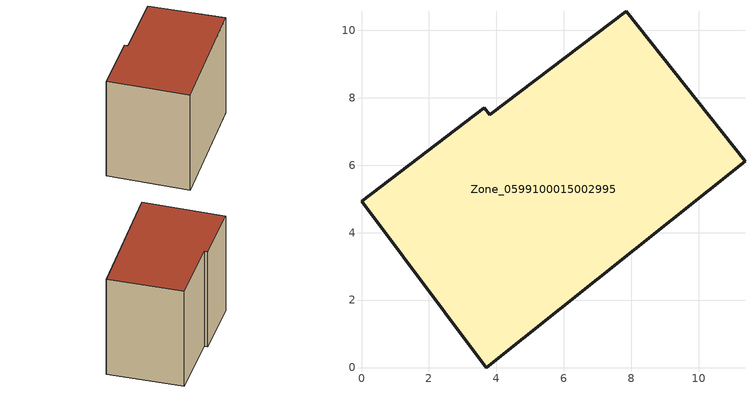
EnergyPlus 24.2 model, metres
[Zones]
Zone_0599100015002995
 floor ground (C_G): 3.69,0 0,4.93 3.64,7.69 3.8,7.49 7.84,10.55 11.37,6.11 z0.83
 wall outside (C_F): 0,4.93 3.69,0 11.37,6.11 7.84,10.55 3.8,7.49 3.64,7.69 0,4.93 z0.83:9
 roof outside (C_R): 3.64,7.69 0,4.93 3.69,0 11.37,6.11 7.84,10.55 3.8,7.49 z9
[BUILDING]
Pand.0599100015002995: North Axis=0; Terrain=City; Loads Convergence Tolerance Value=0.04; Temperature Convergence Tolerance Value=0.4; Solar Distribution=FullExterior; Maximum Number of Warmup Days=25; Minimum Number of Warmup Days=1
[Site:Location]
Rotterdam.The.Hague.AP_ZH_NLD Design_Conditions: Latitude=51.96; Longitude=4.45; Time Zone=1; Elevation=-4.5
[SITE:GROUNDTEMPERATURE:BUILDINGSURFACE]
18, 18, 18, 18, 18, 18, 18, 18, 18, 18, 18, 18
[MATERIAL] Thermal Absorptance=0.9; Solar Absorptance=0.7; Visible Absorptance=0.7
Name | Roughness | Thickness | Conductivity | Density | Specific Heat
G.TI.1975-1991 | MediumSmooth | 0.15 | 0.288461 | 540 | 1210
F.TI.1975-1991 | Rough | 0.3 | 0.230769 | 1920 | 840
R.TI.1975-1991 | MediumRough | 0.2 | 0.153846 | 1500 | 1000
[CONSTRUCTION]
C_G: G.TI.1975-1991
C_F: F.TI.1975-1991
C_R: R.TI.1975-1991
[ZONE]
Zone_0599100015002995: Type=1; Multiplier=1; Ceiling Height=Autocalculate; Volume=Autocalculate; Floor Area=autocalculate; Part of Total Floor Area=Yes
[ZONEINFILTRATION:DESIGNFLOWRATE]
Infil_Zone_0599100015002995: Zone or ZoneList or Space or SpaceList=Zone_0599100015002995; Schedule=AlwaysOn; Design Flow Rate Calculation Method=Flow/Area; Flow Rate per Floor Area=0.003; Constant Term Coefficient=1; Temperature Term Coefficient=0; Velocity Term Coefficient=0; Velocity Squared Term Coefficient=0
[HVACTEMPLATE:ZONE:IDEALLOADSAIRSYSTEM]
Zone_0599100015002995: Maximum Heating Supply Air Temperature=50; Minimum Cooling Supply Air Temperature=13; Maximum Heating Supply Air Humidity Ratio=0.0156; Minimum Cooling Supply Air Humidity Ratio=0.0077; Heating Limit=NoLimit; Cooling Limit=NoLimit; Dehumidification Control Type=ConstantSensibleHeatRatio; Cooling Sensible Heat Ratio=0.7; Dehumidification Setpoint=60; Humidification Control Type=None; Humidification Setpoint=30; Outdoor Air Method=None; Outdoor Air Flow Rate per Person=0.00944; Outdoor Air Flow Rate per Zone Floor Area=0; Outdoor Air Flow Rate per Zone=0; Demand Controlled Ventilation Type=None; Outdoor Air Economizer Type=NoEconomizer; Heat Recovery Type=None; Sensible Heat Recovery Effectiveness=0.7; Latent Heat Recovery Effectiveness=0.65
[ZONECONTROL:THERMOSTAT]
ThermostatControl_Zone_0599100015002995: Zone or ZoneList=Zone_0599100015002995; Control Type Schedule=DualSetpointControlType; Control 1=Thermostat_Zone_0599100015002995; Temperature Difference Between Cutout And Setpoint=0
[THERMOSTATSETPOINT:DUALSETPOINT]
Thermostat_Zone_0599100015002995: Heating Setpoint Temperature Schedule=HeatingSetpoint_Zone_0599100015002995; Cooling Setpoint Temperature Schedule=CoolingSetpoint_Zone_0599100015002995
[SCHEDULE:COMPACT]
HeatingSetpoint_Zone_0599100015002995: Through: 12/31, For: AllDays, Until: 24:00, 21
CoolingSetpoint_Zone_0599100015002995: Through: 12/31, For: AllDays, Until: 24:00, 24
DualSetpointControlType: Through: 12/31, For: AllDays, Until: 24:00, 4
AlwaysOn: Through: 12/31, For: AllDays, Until: 24:00, 1
